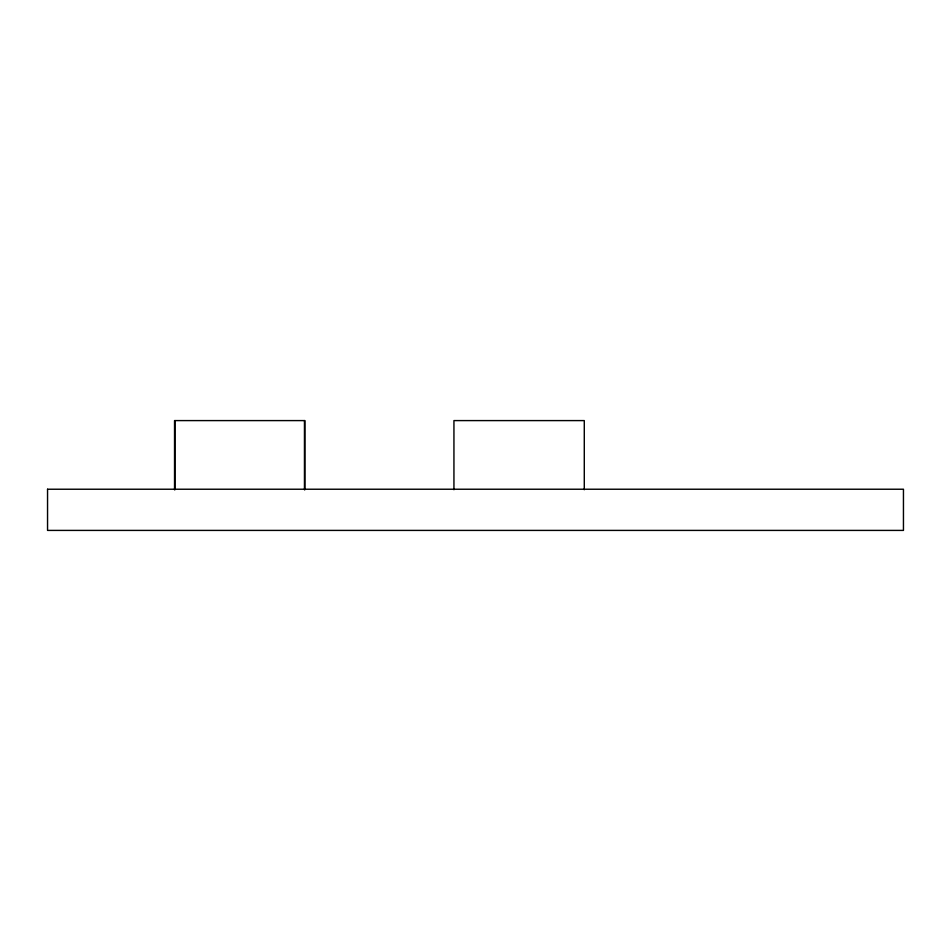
<?xml version="1.0" encoding="UTF-8"?>
<svg xmlns="http://www.w3.org/2000/svg" width="951" height="951" viewBox="0 0 951 951"><rect width="100%" height="100%" fill="white"/><g stroke="black" fill="none" stroke-linecap="round" stroke-linejoin="round"><path stroke-width="1.43" d="M174.544 489.717L174.544 420.592L304.902 420.592L304.902 489.717M174.984 489.717L174.984 420.592M304.463 489.717L304.463 420.592M453.936 489.717L453.936 420.592L584.283 420.592L584.283 489.717M47.55 489.23L47.55 530.408L903.45 530.408L903.45 489.23L47.55 489.23"/></g></svg>
